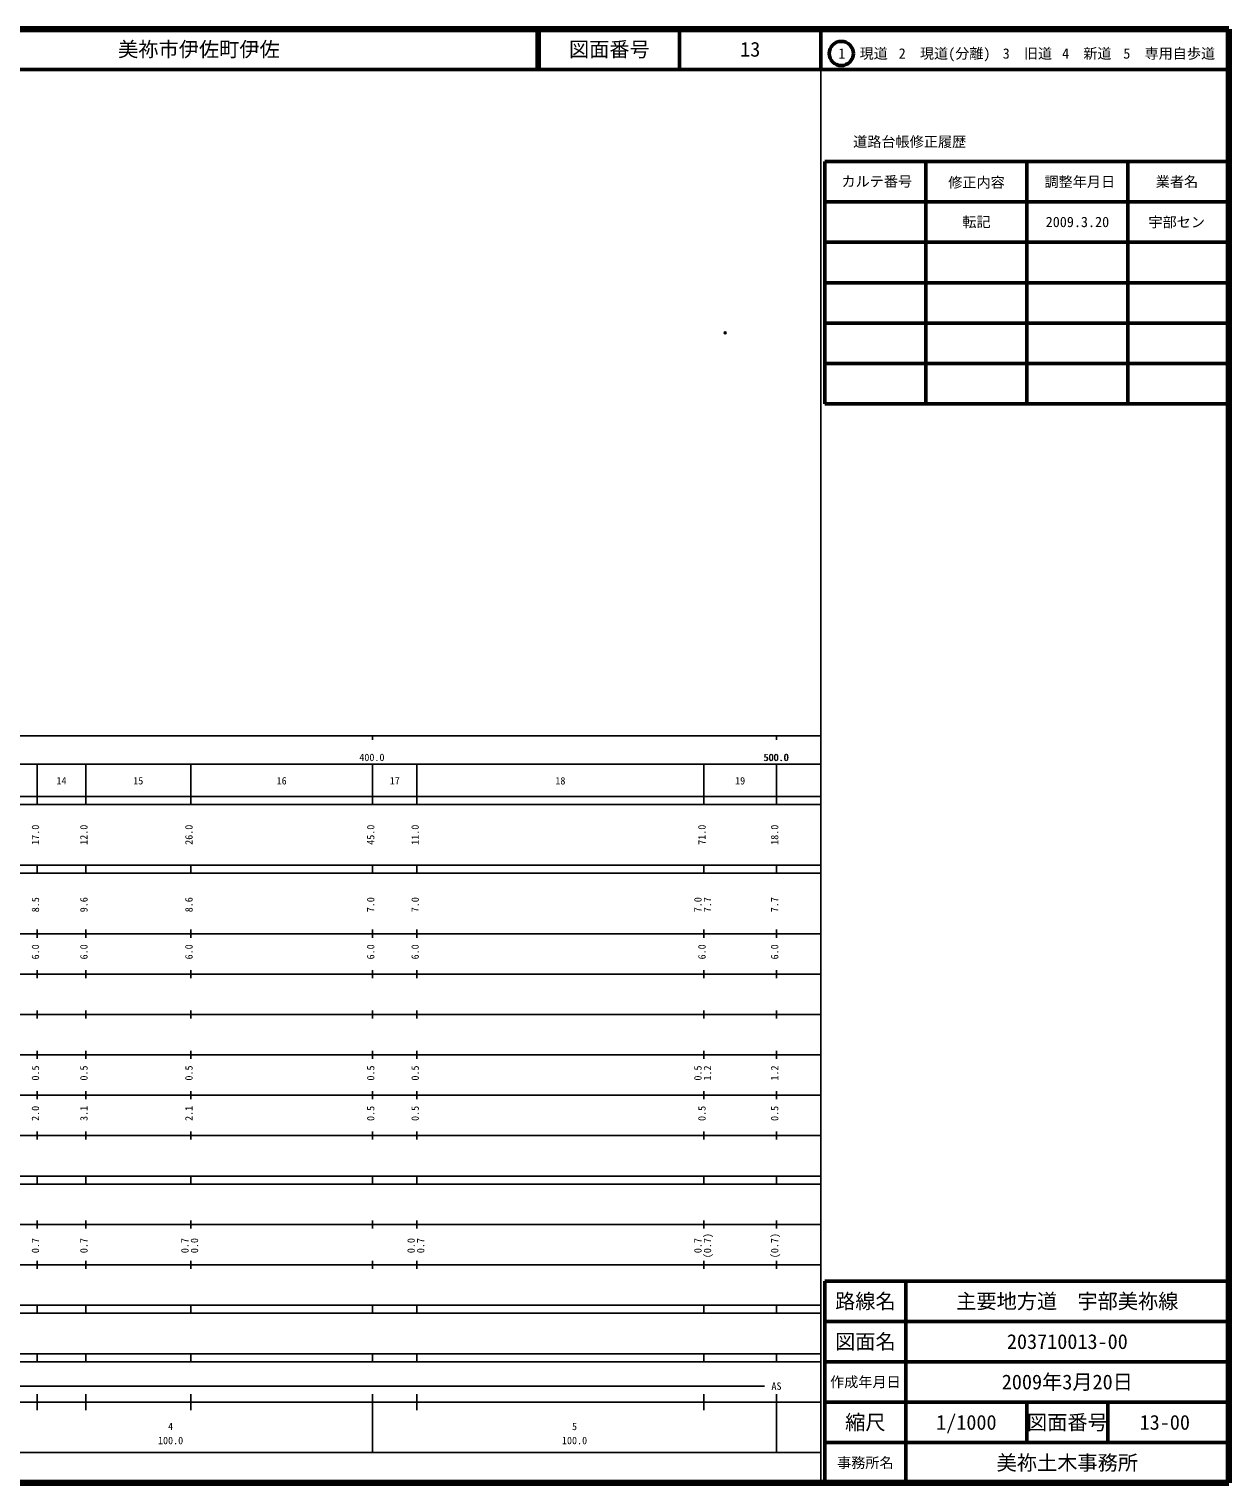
# Model space of a CAD drawing. Units: millimetres on the paper. Extents: x 40 to 680, y 20 to 380.
# Drawn here: x 383 to 680, y 20 to 380 of the extents above; entities that cross this region are included whole.
import ezdxf
from ezdxf.enums import TextEntityAlignment as Align

# ---------------------------------------------------------------- set-up
doc = ezdxf.new("R2010")
doc.units = ezdxf.units.MM
doc.header["$PDMODE"] = 32
doc.header["$PDSIZE"] = 0.5
doc.layers.add('M-OTRS', color=6, linetype='Continuous')
doc.layers.add('M-TTL-TXT', color=7, linetype='Continuous')
for name, color, linetype, lineweight in [('M-TTL', 2, 'Continuous', 140), ('M-TTL-BAND', 7, 'Continuous', 25), ('M-TTL-FRAM', 2, 'Continuous', 50), ('M-TTL-LINE', 7, 'Continuous', 50)]:
    doc.layers.add(name, color=color, linetype=linetype, lineweight=lineweight)
doc.styles.add('ＭＳ ゴシック', font='')
doc.styles.get('ＭＳ ゴシック').set_extended_font_data('MS Gothic')

msp = doc.modelspace()

# ---------------------------------------------------------------- linework, layer by layer
at = {"layer": 'M-OTRS'}
msp.add_point((555.287, 304.792), dxfattribs=at)
at = {"layer": 'M-TTL'}
for p, q in [((680, 380), (40, 380)), ((680, 20), (680, 380)), ((40, 20), (680, 20))]:
    msp.add_line(p, q, dxfattribs=at)
at = {"layer": 'M-TTL-BAND'}
for p, q in [((579, 20), (579, 370)), ((40, 205), (579, 205)), ((468, 205), (468, 204)), ((568, 205), (568, 204)), ((68, 198), (579, 198)), ((385, 188), (385, 198)), ((397, 188), (397, 198)), ((423, 188), (423, 198)), ((468, 188), (468, 198)), ((479, 188), (479, 198)), ((550, 188), (550, 198)), ((568, 188), (568, 198)), ((40, 190), (579, 190)), ((40, 188), (579, 188)), ((40, 173), (579, 173)), ((385, 171), (385, 173)), ((397, 171), (397, 173)), ((423, 171), (423, 173)), ((468, 171), (468, 173)), ((479, 171), (479, 173)), ((550, 171), (550, 173)), ((568, 171), (568, 173)), ((40, 171), (579, 171)), ((40, 156), (579, 156)), ((385, 155), (385, 157)), ((397, 155), (397, 157)), ((423, 155), (423, 157)), ((468, 155), (468, 157)), ((479, 155), (479, 157)), ((550, 155), (550, 157)), ((568, 155), (568, 157)), ((46, 146), (579, 146)), ((385, 145), (385, 147)), ((397, 145), (397, 147)), ((423, 145), (423, 147)), ((468, 145), (468, 147)), ((479, 145), (479, 147)), ((550, 145), (550, 147)), ((568, 145), (568, 147)), ((385, 135), (385, 137)), ((397, 135), (397, 137)), ((423, 135), (423, 137)), ((468, 135), (468, 137)), ((479, 135), (479, 137)), ((550, 135), (550, 137)), ((568, 135), (568, 137)), ((52, 136), (579, 136)), ((46, 126), (579, 126)), ((385, 125), (385, 127)), ((397, 125), (397, 127)), ((423, 125), (423, 127)), ((468, 125), (468, 127)), ((479, 125), (479, 127)), ((550, 125), (550, 127)), ((568, 125), (568, 127)), ((52, 116), (579, 116)), ((385, 115), (385, 117)), ((397, 115), (397, 117)), ((423, 115), (423, 117)), ((468, 115), (468, 117)), ((479, 115), (479, 117)), ((550, 115), (550, 117)), ((568, 115), (568, 117)), ((46, 106), (579, 106)), ((385, 105), (385, 107)), ((397, 105), (397, 107)), ((423, 105), (423, 107)), ((468, 105), (468, 107)), ((479, 105), (479, 107)), ((550, 105), (550, 107)), ((568, 105), (568, 107)), ((40, 96), (579, 96)), ((40, 94), (579, 94)), ((385, 94), (385, 96)), ((397, 94), (397, 96)), ((423, 94), (423, 96)), ((468, 94), (468, 96)), ((479, 94), (479, 96)), ((550, 94), (550, 96)), ((568, 94), (568, 96)), ((49, 84), (579, 84)), ((385, 83), (385, 85)), ((397, 83), (397, 85)), ((423, 83), (423, 85)), ((468, 83), (468, 85)), ((479, 83), (479, 85)), ((550, 83), (550, 85)), ((568, 83), (568, 85)), ((40, 74), (579, 74)), ((385, 73), (385, 75)), ((397, 73), (397, 75)), ((423, 73), (423, 75)), ((468, 73), (468, 75)), ((479, 73), (479, 75)), ((550, 73), (550, 75)), ((568, 73), (568, 75)), ((40, 64), (579, 64)), ((40, 62), (579, 62)), ((385, 62), (385, 64)), ((397, 62), (397, 64)), ((423, 62), (423, 64)), ((468, 62), (468, 64)), ((479, 62), (479, 64)), ((550, 62), (550, 64)), ((568, 62), (568, 64)), ((40, 52), (579, 52)), ((385, 50), (385, 52)), ((397, 50), (397, 52)), ((423, 50), (423, 52)), ((468, 50), (468, 52)), ((479, 50), (479, 52)), ((550, 50), (550, 52)), ((568, 50), (568, 52)), ((40, 50), (579, 50)), ((71, 44), (565, 44)), ((40, 40), (579, 40)), ((385, 38), (385, 42)), ((397, 38), (397, 42)), ((423, 38), (423, 42)), ((468, 27.5), (468, 42)), ((479, 38), (479, 42)), ((550, 38), (550, 42)), ((568, 27.5), (568, 42)), ((68, 27.5), (579, 27.5))]:
    msp.add_line(p, q, dxfattribs=at)
at = {"layer": 'M-TTL-FRAM'}
for p, q in [((580, 347.197), (580, 287.197)), ((580, 347.197), (680, 347.197)), ((580, 287.197), (680, 287.197)), ((680, 70), (580, 70)), ((580, 70), (580, 20))]:
    msp.add_line(p, q, dxfattribs=at)
at = {"layer": 'M-TTL-LINE'}
for p, q in [((508.747, 380), (508.747, 370)), ((509.247, 380), (509.247, 370)), ((543.997, 380), (543.997, 370)), ((579, 380), (579, 370)), ((40, 370), (680, 370)), ((605, 347.197), (605, 287.197)), ((630, 347.197), (630, 287.197)), ((655, 347.197), (655, 287.197)), ((580, 337.197), (680, 337.197)), ((580, 327.197), (680, 327.197)), ((580, 317.197), (680, 317.197)), ((580, 307.197), (680, 307.197)), ((580, 297.197), (680, 297.197)), ((600, 70), (600, 20)), ((680, 60), (580, 60)), ((680, 50), (580, 50)), ((680, 40), (580, 40)), ((630, 40), (630, 30)), ((650, 40), (650, 30)), ((680, 30), (580, 30))]:
    msp.add_line(p, q, dxfattribs=at)
msp.add_circle((584.031, 373.958), 3, dxfattribs=at)

# ---------------------------------------------------------------- texts
at = {"layer": 'M-TTL-BAND', "style": 'ＭＳ ゴシック'}
for s, p in [('400.0', (467.844, 198.195)), ('500.0', (567.844, 198.195)), ('500.0', (568, 198.195)), ('14', (391, 192.405)), ('15', (410, 192.405)), ('16', (445.5, 192.405)), ('17', (473.5, 192.405)), ('18', (514.5, 192.405)), ('19', (559, 192.405)), ('AS', (568, 42.5)), ('4', (418, 32.523)), ('5', (518, 32.523)), ('100.0', (418, 29.033)), ('100.0', (518, 29.033))]:
    msp.add_text(s, height=1.833, dxfattribs=at).set_placement(p, align=Align.BOTTOM_CENTER)
for s, p in [('17.0', (386, 180.5)), ('12.0', (398, 180.5)), ('26.0', (424, 180.5)), ('45.0', (469, 180.5)), ('11.0', (480, 180.5)), ('71.0', (551, 180.5)), ('18.0', (569, 180.5)), ('8.5', (386, 163.174)), ('9.6', (398, 163.174)), ('8.6', (424, 163.174)), ('7.0', (469, 163.174)), ('7.0', (480, 163.174)), ('7.0', (550, 163.174)), ('7.7', (552.37, 163.174)), ('7.7', (569, 163.174)), ('6.0', (386, 151.5)), ('6.0', (398, 151.5)), ('6.0', (424, 151.5)), ('6.0', (469, 151.5)), ('6.0', (480, 151.5)), ('6.0', (551, 151.5)), ('6.0', (569, 151.5)), ('0.5', (386, 121.5)), ('0.5', (398, 121.5)), ('0.5', (424, 121.5)), ('0.5', (469, 121.5)), ('0.5', (480, 121.5)), ('0.5', (550, 121.5)), ('1.2', (552.37, 121.5)), ('1.2', (569, 121.5)), ('2.0', (386, 111.5)), ('3.1', (398, 111.5)), ('2.1', (424, 111.5)), ('0.5', (469, 111.5)), ('0.5', (480, 111.5)), ('0.5', (551, 111.5)), ('0.5', (569, 111.5)), ('0.7', (386, 78.764)), ('0.7', (398, 78.764)), ('0.7', (423, 78.764)), ('0.0', (425.37, 78.764)), ('0.0', (479, 78.764)), ('0.7', (481.37, 78.764)), ('0.7', (550, 78.764)), ('(0.7)', (552.37, 78.764)), ('(0.7)', (569, 78.764))]:
    msp.add_text(s, height=1.833, rotation=90, dxfattribs=at).set_placement(p, align=Align.BOTTOM_CENTER)
at = {"layer": 'M-TTL-TXT', "style": 'ＭＳ ゴシック'}
msp.add_text('美祢市伊佐町伊佐', height=3.666, dxfattribs=at).set_placement((405.024, 375), align=Align.MIDDLE_LEFT)
for s, height, p in [('図面番号', 3.666, (526.622, 375)), ('13', 3.666, (561.497, 375)), ('1\u3000現道', 2.566, (589.448, 373.958)), ('2\u3000現道(分離)', 2.566, (609.619, 373.958)), ('3\u3000旧道', 2.566, (630.121, 373.958)), ('4\u3000新道', 2.566, (644.824, 373.958)), ('5\u3000専用自歩道', 2.566, (665.228, 373.958)), ('道路台帳修正履歴', 2.566, (600.968, 352.113)), ('カルテ番号', 2.566, (592.839, 342.277)), ('修正内容', 2.566, (617.509, 342.023)), ('調整年月日', 2.566, (643.089, 342.197)), ('業者名', 2.566, (667.134, 342.197)), ('転記', 2.566, (617.5, 332.245)), ('2009.3.20', 2.566, (642.5, 332.245)), ('宇部セン', 2.566, (667.077, 332.189)), ('路線名', 3.666, (590, 65)), ('路線名', 3.666, (590, 65)), ('主要地方道\u3000宇部美祢線', 3.666, (640, 65)), ('図面名', 3.666, (590, 55)), ('図面名', 3.666, (590, 55)), ('203710013-00', 3.666, (640, 55)), ('2009年3月20日', 3.666, (640, 45)), ('作成年月日', 2.566, (590, 45)), ('作成年月日', 2.566, (590, 45)), ('縮尺', 3.666, (590, 35)), ('縮尺', 3.666, (590, 35)), ('1/1000', 3.666, (615, 35)), ('図面番号', 3.666, (640, 35)), ('図面番号', 3.666, (640, 35)), ('13-00', 3.666, (664.125, 35)), ('事務所名', 2.566, (590, 25)), ('事務所名', 2.566, (590, 25)), ('美祢土木事務所', 3.666, (640, 25))]:
    msp.add_text(s, height=height, dxfattribs=at).set_placement(p, align=Align.MIDDLE_CENTER)

doc.saveas('drawing.dxf')
